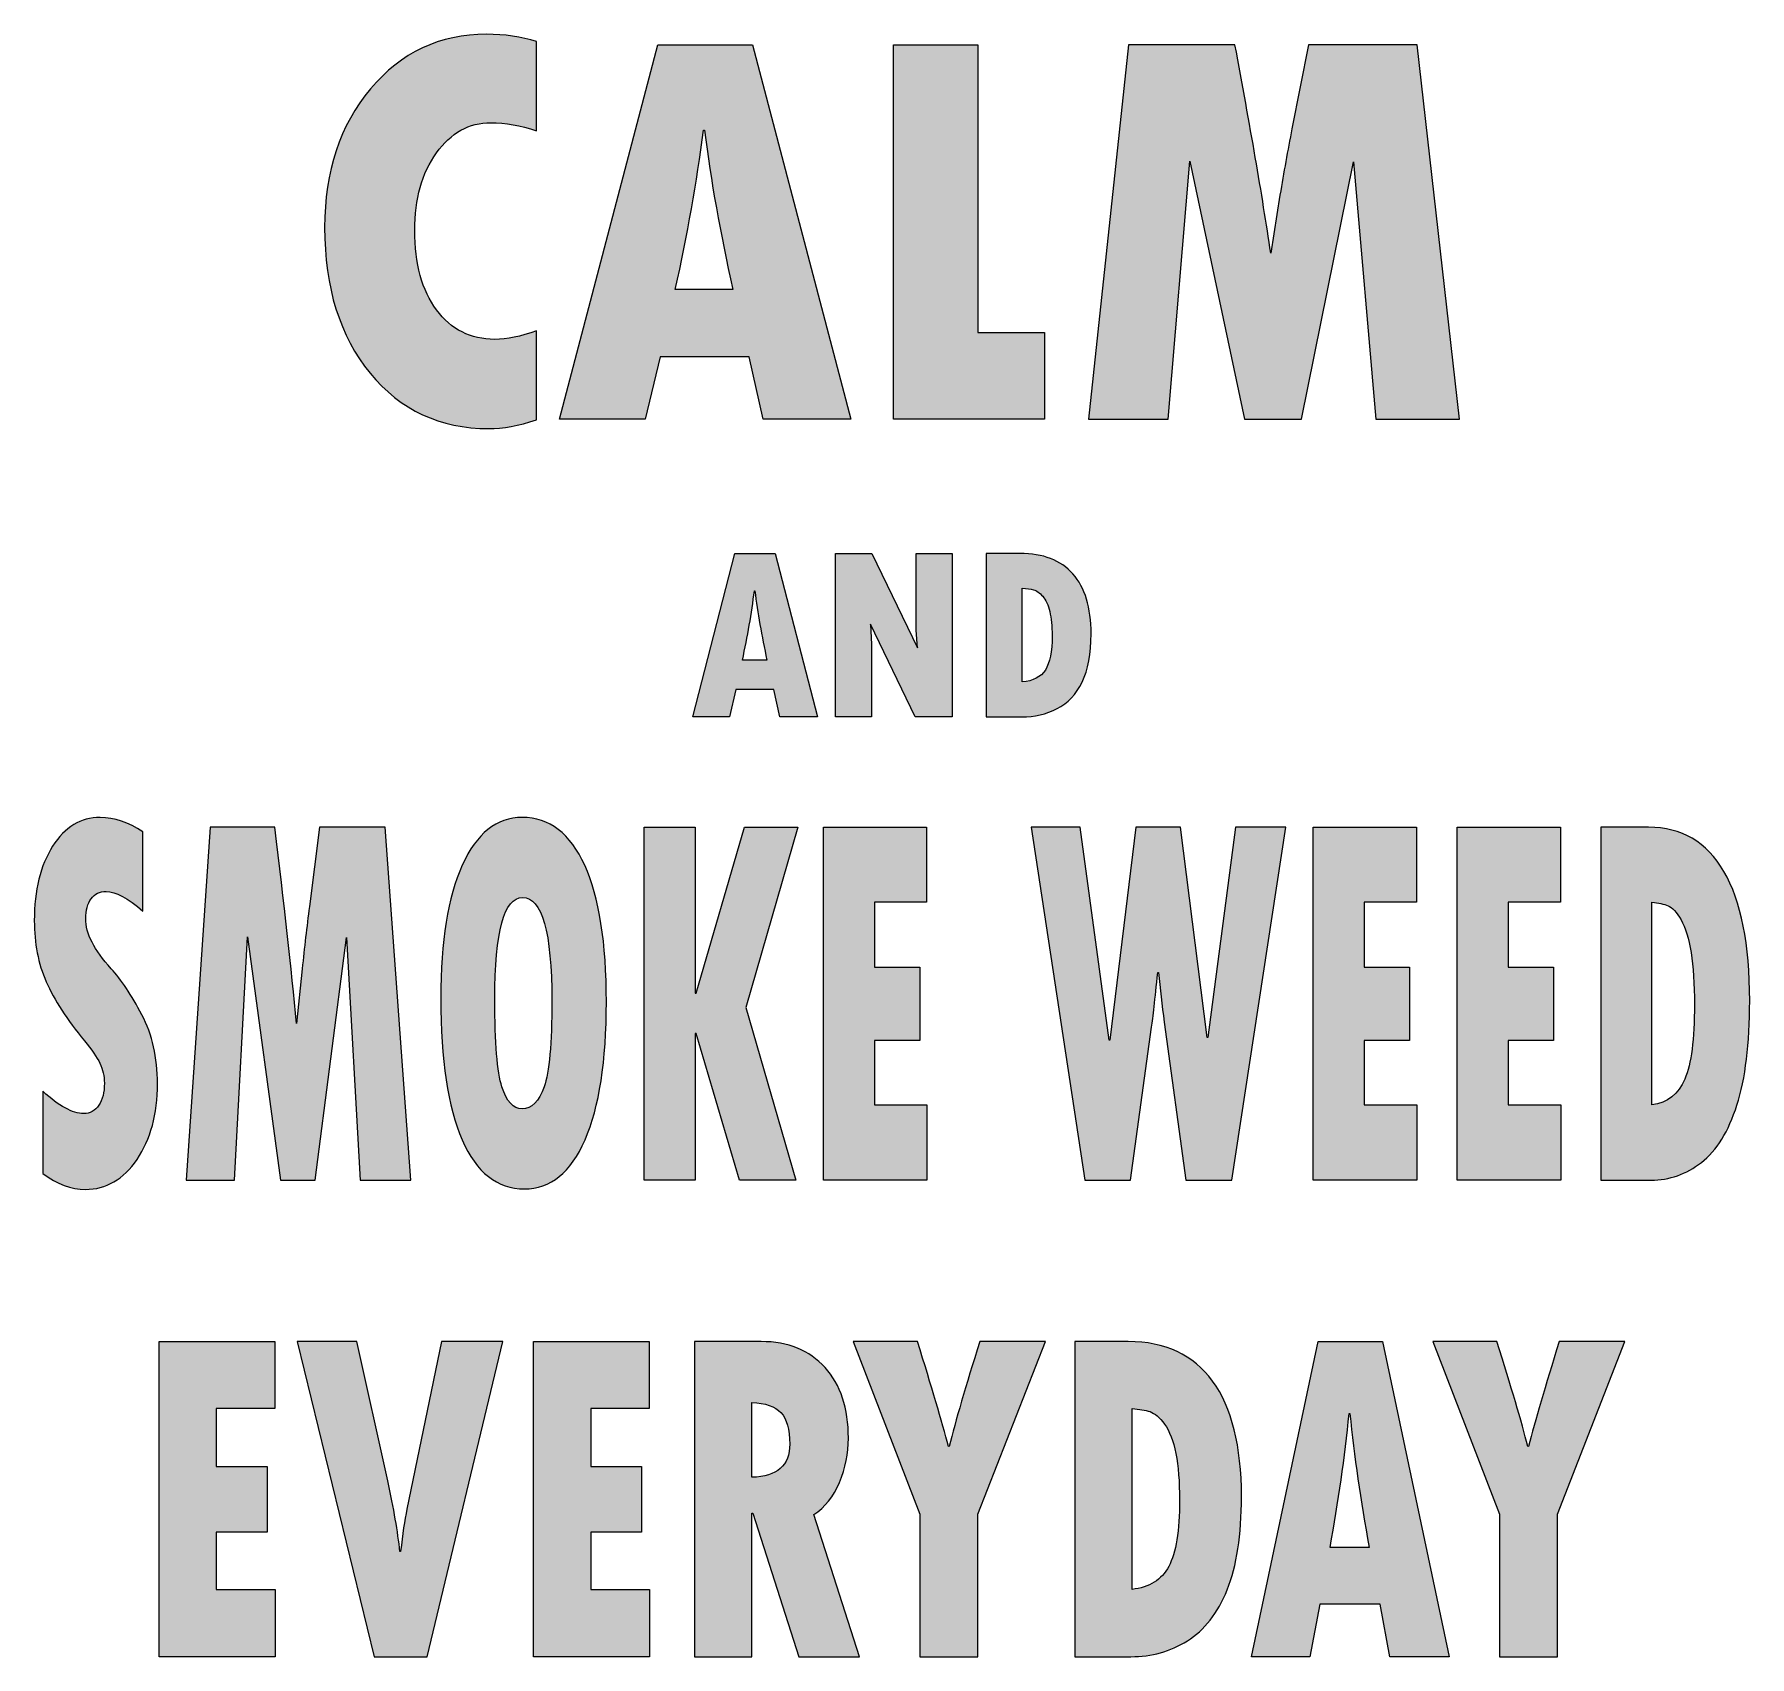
# Model space of a CAD drawing. Extents: x 764 to 1235, y -1468 to -532.
# Drawn here: x 764.4 to 1235.4, y -1467.9 to -1022.2 of the extents above; entities that cross this region are included whole.
import ezdxf

# ---------------------------------------------------------------- set-up
doc = ezdxf.new("R2010")
doc.units = 0
doc.header["$MEASUREMENT"] = 0
doc.layers.add('katman 1', color=7, linetype='Continuous')

# ---------------------------------------------------------------- blocks, each defined once
blk = doc.blocks.new('block 5')
at = {"layer": 'katman 1', "true_color": 0x2cb842}
h = blk.add_hatch(color=95, dxfattribs=at)
h.dxf.hatch_style = 2
edge = h.paths.add_edge_path()
edge.add_spline(control_points=[(902.29, -1103.7), (902.29, -1103.7), (902.29, -1128.14), (902.29, -1128.14), (897.4, -1129.73), (893.02, -1130.53), (889.15, -1130.53), (875.76, -1130.53), (864.9, -1125.45), (856.58, -1115.3), (848.25, -1105.16), (844.09, -1091.81), (844.09, -1075.26), (844.09, -1059.9), (848.29, -1047.22), (856.69, -1037.22), (865.09, -1027.23), (875.71, -1022.23), (888.54, -1022.23), (893.53, -1022.23), (898.11, -1022.9), (902.29, -1024.23), (902.29, -1024.23), (902.29, -1048.75), (902.29, -1048.75), (897.86, -1047.26), (893.68, -1046.51), (889.76, -1046.51), (883.76, -1046.51), (878.77, -1049.28), (874.79, -1054.83), (870.82, -1060.38), (868.84, -1067.45), (868.84, -1076.03), (868.84, -1085.28), (870.83, -1092.59), (874.83, -1097.96), (878.83, -1103.33), (884.16, -1106.02), (890.83, -1106.02), (894.09, -1106.02), (897.91, -1105.24), (902.29, -1103.7)], knot_values=[0, 0, 0, 0, 1, 1, 1, 2, 2, 2, 3, 3, 3, 4, 4, 4, 5, 5, 5, 6, 6, 6, 7, 7, 7, 8, 8, 8, 9, 9, 9, 10, 10, 10, 11, 11, 11, 12, 12, 12, 13, 13, 13, 14, 14, 14, 14], degree=3, periodic=1)
h = blk.add_hatch(color=95, dxfattribs=at)
h.dxf.hatch_style = 2
h.paths.add_polyline_path([(988.6, -1127.98), (964.54, -1127.98), (960.64, -1110.79), (936.2, -1110.79), (932.15, -1127.98), (908.55, -1127.98), (935.59, -1025.08), (961.56, -1025.08)])
edge = h.paths.add_edge_path()
edge.add_spline(control_points=[(956.21, -1092.29), (952.75, -1076.98), (950.15, -1062.41), (948.42, -1048.59), (948.42, -1048.59), (948.12, -1048.59), (948.12, -1048.59), (946.28, -1062.83), (943.71, -1077.39), (940.4, -1092.29), (940.4, -1092.29), (956.21, -1092.29), (956.21, -1092.29)], knot_values=[0, 0, 0, 0, 1, 1, 1, 2, 2, 2, 3, 3, 3, 4, 4, 4, 4], degree=3, periodic=1)
h = blk.add_hatch(color=95, dxfattribs=at)
h.dxf.hatch_style = 2
h.paths.add_polyline_path([(1000.28, -1025.08), (1023.43, -1025.08), (1023.43, -1104.17), (1041.76, -1104.17), (1041.76, -1127.98), (1000.28, -1127.98)])
h = blk.add_hatch(color=95, dxfattribs=at)
h.dxf.hatch_style = 2
edge = h.paths.add_edge_path()
edge.add_spline(control_points=[(1064.82, -1025.08), (1064.82, -1025.08), (1094.08, -1025.08), (1094.08, -1025.08), (1098.25, -1047.28), (1101.54, -1066.37), (1103.93, -1082.35), (1103.93, -1082.35), (1106.45, -1066.4), (1106.45, -1066.4), (1107.47, -1060.18), (1108.56, -1054.12), (1109.74, -1048.21), (1109.74, -1048.21), (1114.24, -1025.08), (1114.24, -1025.08), (1114.24, -1025.08), (1144.11, -1025.08), (1144.11, -1025.08), (1144.11, -1025.08), (1155.72, -1127.98), (1155.72, -1127.98), (1155.72, -1127.98), (1132.8, -1127.98), (1132.8, -1127.98), (1132.8, -1127.98), (1126.62, -1057.22), (1126.62, -1057.22), (1126.62, -1057.22), (1112.33, -1127.98), (1112.33, -1127.98), (1112.33, -1127.98), (1096.67, -1127.98), (1096.67, -1127.98), (1096.67, -1127.98), (1081.7, -1057.07), (1081.7, -1057.07), (1081.7, -1057.07), (1075.75, -1127.98), (1075.75, -1127.98), (1075.75, -1127.98), (1053.83, -1127.98), (1053.83, -1127.98), (1053.83, -1127.98), (1064.82, -1025.08), (1064.82, -1025.08)], knot_values=[0, 0, 0, 0, 1, 1, 1, 2, 2, 2, 3, 3, 3, 4, 4, 4, 5, 5, 5, 6, 6, 6, 7, 7, 7, 8, 8, 8, 9, 9, 9, 10, 10, 10, 11, 11, 11, 12, 12, 12, 13, 13, 13, 14, 14, 14, 15, 15, 15, 15], degree=3, periodic=1)
at = {"layer": 'katman 1', "lineweight": 0}
for points in [[(988.6, -1127.98), (964.54, -1127.98), (960.64, -1110.79), (936.2, -1110.79), (932.15, -1127.98), (908.55, -1127.98), (935.59, -1025.08), (961.56, -1025.08), (988.6, -1127.98)], [(1000.28, -1025.08), (1023.43, -1025.08), (1023.43, -1104.17), (1041.76, -1104.17), (1041.76, -1127.98), (1000.28, -1127.98), (1000.28, -1025.08)]]:
    blk.add_lwpolyline(points, dxfattribs=at)
for points, knots in [([(902.29, -1103.7), (902.29, -1103.7), (902.29, -1128.14), (902.29, -1128.14), (897.4, -1129.73), (893.02, -1130.53), (889.15, -1130.53), (875.76, -1130.53), (864.9, -1125.45), (856.58, -1115.3), (848.25, -1105.16), (844.09, -1091.81), (844.09, -1075.26), (844.09, -1059.9), (848.29, -1047.22), (856.69, -1037.22), (865.09, -1027.23), (875.71, -1022.23), (888.54, -1022.23), (893.53, -1022.23), (898.11, -1022.9), (902.29, -1024.23), (902.29, -1024.23), (902.29, -1048.75), (902.29, -1048.75), (897.86, -1047.26), (893.68, -1046.51), (889.76, -1046.51), (883.76, -1046.51), (878.77, -1049.28), (874.79, -1054.83), (870.82, -1060.38), (868.84, -1067.45), (868.84, -1076.03), (868.84, -1085.28), (870.83, -1092.59), (874.83, -1097.96), (878.83, -1103.33), (884.16, -1106.02), (890.83, -1106.02), (894.09, -1106.02), (897.91, -1105.24), (902.29, -1103.7)], [0, 0, 0, 0, 1, 1, 1, 2, 2, 2, 3, 3, 3, 4, 4, 4, 5, 5, 5, 6, 6, 6, 7, 7, 7, 8, 8, 8, 9, 9, 9, 10, 10, 10, 11, 11, 11, 12, 12, 12, 13, 13, 13, 14, 14, 14, 14]), ([(1064.82, -1025.08), (1064.82, -1025.08), (1094.08, -1025.08), (1094.08, -1025.08), (1098.25, -1047.28), (1101.54, -1066.37), (1103.93, -1082.35), (1103.93, -1082.35), (1106.45, -1066.4), (1106.45, -1066.4), (1107.47, -1060.18), (1108.56, -1054.12), (1109.74, -1048.21), (1109.74, -1048.21), (1114.24, -1025.08), (1114.24, -1025.08), (1114.24, -1025.08), (1144.11, -1025.08), (1144.11, -1025.08), (1144.11, -1025.08), (1155.72, -1127.98), (1155.72, -1127.98), (1155.72, -1127.98), (1132.8, -1127.98), (1132.8, -1127.98), (1132.8, -1127.98), (1126.62, -1057.22), (1126.62, -1057.22), (1126.62, -1057.22), (1112.33, -1127.98), (1112.33, -1127.98), (1112.33, -1127.98), (1096.67, -1127.98), (1096.67, -1127.98), (1096.67, -1127.98), (1081.7, -1057.07), (1081.7, -1057.07), (1081.7, -1057.07), (1075.75, -1127.98), (1075.75, -1127.98), (1075.75, -1127.98), (1053.83, -1127.98), (1053.83, -1127.98), (1053.83, -1127.98), (1064.82, -1025.08), (1064.82, -1025.08)], [0, 0, 0, 0, 1, 1, 1, 2, 2, 2, 3, 3, 3, 4, 4, 4, 5, 5, 5, 6, 6, 6, 7, 7, 7, 8, 8, 8, 9, 9, 9, 10, 10, 10, 11, 11, 11, 12, 12, 12, 13, 13, 13, 14, 14, 14, 15, 15, 15, 15]), ([(956.21, -1092.29), (952.75, -1076.98), (950.15, -1062.41), (948.42, -1048.59), (948.42, -1048.59), (948.12, -1048.59), (948.12, -1048.59), (946.28, -1062.83), (943.71, -1077.39), (940.4, -1092.29), (940.4, -1092.29), (956.21, -1092.29), (956.21, -1092.29)], [0, 0, 0, 0, 1, 1, 1, 2, 2, 2, 3, 3, 3, 4, 4, 4, 4])]:
    blk.add_open_spline(points, degree=3, knots=knots, dxfattribs=at)
blk = doc.blocks.new('block 6')
at = {"layer": 'katman 1', "true_color": 0x2cb842}
h = blk.add_hatch(color=95, dxfattribs=at)
h.dxf.hatch_style = 2
h.paths.add_polyline_path([(979.4, -1209.73), (969.13, -1209.73), (967.46, -1202.23), (957.03, -1202.23), (955.3, -1209.73), (945.23, -1209.73), (956.77, -1164.83), (967.85, -1164.83)])
edge = h.paths.add_edge_path()
edge.add_spline(control_points=[(965.57, -1194.15), (964.09, -1187.47), (962.99, -1181.12), (962.25, -1175.08), (962.25, -1175.08), (962.12, -1175.08), (962.12, -1175.08), (961.33, -1181.29), (960.24, -1187.65), (958.82, -1194.15), (958.82, -1194.15), (965.57, -1194.15), (965.57, -1194.15)], knot_values=[0, 0, 0, 0, 1, 1, 1, 2, 2, 2, 3, 3, 3, 4, 4, 4, 4], degree=3, periodic=1)
h = blk.add_hatch(color=95, dxfattribs=at)
h.dxf.hatch_style = 2
h.paths.add_polyline_path([(984.38, -1164.83), (994.36, -1164.83), (1006.91, -1190.72), (1006.55, -1185.88), (1006.55, -1164.83), (1016.43, -1164.83), (1016.43, -1209.73), (1006.29, -1209.73), (994, -1184.23), (994.26, -1189.82), (994.26, -1209.73), (984.38, -1209.73)])
h = blk.add_hatch(color=95, dxfattribs=at)
h.dxf.hatch_style = 2
edge = h.paths.add_edge_path()
edge.add_spline(control_points=[(1025.79, -1164.83), (1025.79, -1164.83), (1035.02, -1164.83), (1035.02, -1164.83), (1041.41, -1164.83), (1046.26, -1166.7), (1049.59, -1170.46), (1052.91, -1174.21), (1054.58, -1179.7), (1054.58, -1186.92), (1054.58, -1192.39), (1053.76, -1196.81), (1052.12, -1200.17), (1050.47, -1203.54), (1048.18, -1205.97), (1045.24, -1207.47), (1042.29, -1208.97), (1039.04, -1209.73), (1035.47, -1209.73), (1035.47, -1209.73), (1025.79, -1209.73), (1025.79, -1209.73), (1025.79, -1209.73), (1025.79, -1164.83), (1025.79, -1164.83)], knot_values=[0, 0, 0, 0, 1, 1, 1, 2, 2, 2, 3, 3, 3, 4, 4, 4, 5, 5, 5, 6, 6, 6, 7, 7, 7, 8, 8, 8, 8], degree=3, periodic=1)
edge = h.paths.add_edge_path()
edge.add_spline(control_points=[(1035.67, -1174.38), (1035.67, -1174.38), (1035.67, -1200.14), (1035.67, -1200.14), (1038.67, -1199.87), (1040.79, -1198.78), (1042.02, -1196.86), (1043.26, -1194.94), (1043.88, -1191.79), (1043.88, -1187.39), (1043.88, -1184.79), (1043.67, -1182.59), (1043.23, -1180.78), (1042.8, -1178.98), (1042.15, -1177.59), (1041.29, -1176.61), (1040.43, -1175.64), (1039.6, -1175.04), (1038.78, -1174.81), (1037.97, -1174.59), (1036.93, -1174.44), (1035.67, -1174.38)], knot_values=[0, 0, 0, 0, 1, 1, 1, 2, 2, 2, 3, 3, 3, 4, 4, 4, 5, 5, 5, 6, 6, 6, 7, 7, 7, 7], degree=3, periodic=1)
at = {"layer": 'katman 1', "lineweight": 0}
for points in [[(979.4, -1209.73), (969.13, -1209.73), (967.46, -1202.23), (957.03, -1202.23), (955.3, -1209.73), (945.23, -1209.73), (956.77, -1164.83), (967.85, -1164.83), (979.4, -1209.73)], [(984.38, -1164.83), (994.36, -1164.83), (1006.91, -1190.72), (1006.55, -1185.88), (1006.55, -1164.83), (1016.43, -1164.83), (1016.43, -1209.73), (1006.29, -1209.73), (994, -1184.23), (994.26, -1189.82), (994.26, -1209.73), (984.38, -1209.73), (984.38, -1164.83)]]:
    blk.add_lwpolyline(points, dxfattribs=at)
for points, knots in [([(1025.79, -1164.83), (1025.79, -1164.83), (1035.02, -1164.83), (1035.02, -1164.83), (1041.41, -1164.83), (1046.26, -1166.7), (1049.59, -1170.46), (1052.91, -1174.21), (1054.58, -1179.7), (1054.58, -1186.92), (1054.58, -1192.39), (1053.76, -1196.81), (1052.12, -1200.17), (1050.47, -1203.54), (1048.18, -1205.97), (1045.24, -1207.47), (1042.29, -1208.97), (1039.04, -1209.73), (1035.47, -1209.73), (1035.47, -1209.73), (1025.79, -1209.73), (1025.79, -1209.73), (1025.79, -1209.73), (1025.79, -1164.83), (1025.79, -1164.83)], [0, 0, 0, 0, 1, 1, 1, 2, 2, 2, 3, 3, 3, 4, 4, 4, 5, 5, 5, 6, 6, 6, 7, 7, 7, 8, 8, 8, 8]), ([(965.57, -1194.15), (964.09, -1187.47), (962.99, -1181.12), (962.25, -1175.08), (962.25, -1175.08), (962.12, -1175.08), (962.12, -1175.08), (961.33, -1181.29), (960.24, -1187.65), (958.82, -1194.15), (958.82, -1194.15), (965.57, -1194.15), (965.57, -1194.15)], [0, 0, 0, 0, 1, 1, 1, 2, 2, 2, 3, 3, 3, 4, 4, 4, 4]), ([(1035.67, -1174.38), (1035.67, -1174.38), (1035.67, -1200.14), (1035.67, -1200.14), (1038.67, -1199.87), (1040.79, -1198.78), (1042.02, -1196.86), (1043.26, -1194.94), (1043.88, -1191.79), (1043.88, -1187.39), (1043.88, -1184.79), (1043.67, -1182.59), (1043.23, -1180.78), (1042.8, -1178.98), (1042.15, -1177.59), (1041.29, -1176.61), (1040.43, -1175.64), (1039.6, -1175.04), (1038.78, -1174.81), (1037.97, -1174.59), (1036.93, -1174.44), (1035.67, -1174.38)], [0, 0, 0, 0, 1, 1, 1, 2, 2, 2, 3, 3, 3, 4, 4, 4, 5, 5, 5, 6, 6, 6, 7, 7, 7, 7])]:
    blk.add_open_spline(points, degree=3, knots=knots, dxfattribs=at)
blk = doc.blocks.new('block 7')
at = {"layer": 'katman 1', "true_color": 0x2cb842}
h = blk.add_hatch(color=95, dxfattribs=at)
h.dxf.hatch_style = 2
edge = h.paths.add_edge_path()
edge.add_spline(control_points=[(766.72, -1335.17), (766.72, -1335.17), (766.72, -1312.58), (766.72, -1312.58), (771.16, -1316.65), (774.89, -1318.68), (777.92, -1318.68), (779.67, -1318.68), (781.06, -1317.92), (782.08, -1316.39), (783.1, -1314.87), (783.61, -1312.85), (783.61, -1310.33), (783.61, -1308.4), (783.2, -1306.58), (782.38, -1304.89), (781.56, -1303.19), (780.15, -1301.13), (778.15, -1298.71), (773.3, -1292.9), (769.8, -1287.49), (767.62, -1282.48), (765.45, -1277.47), (764.36, -1271.89), (764.36, -1265.74), (764.36, -1257.37), (766.04, -1250.54), (769.4, -1245.27), (772.76, -1239.99), (777.11, -1237.35), (782.45, -1237.35), (786.4, -1237.35), (790.31, -1238.68), (794.2, -1241.34), (794.2, -1241.34), (794.2, -1263.06), (794.2, -1263.06), (790.04, -1259.48), (786.66, -1257.68), (784.07, -1257.68), (782.34, -1257.68), (780.98, -1258.35), (779.97, -1259.68), (778.97, -1261.01), (778.47, -1262.84), (778.47, -1265.16), (778.47, -1269.23), (780.8, -1273.8), (785.46, -1278.89), (788.23, -1281.89), (791.05, -1286.11), (793.9, -1291.56), (796.75, -1297.01), (798.18, -1303.31), (798.18, -1310.48), (798.18, -1318.85), (796.31, -1325.79), (792.58, -1331.28), (788.85, -1336.78), (784.11, -1339.52), (778.38, -1339.52), (774.46, -1339.52), (770.58, -1338.07), (766.72, -1335.17)], knot_values=[0, 0, 0, 0, 1, 1, 1, 2, 2, 2, 3, 3, 3, 4, 4, 4, 5, 5, 5, 6, 6, 6, 7, 7, 7, 8, 8, 8, 9, 9, 9, 10, 10, 10, 11, 11, 11, 12, 12, 12, 13, 13, 13, 14, 14, 14, 15, 15, 15, 16, 16, 16, 17, 17, 17, 18, 18, 18, 19, 19, 19, 20, 20, 20, 21, 21, 21, 21], degree=3, periodic=1)
h = blk.add_hatch(color=95, dxfattribs=at)
h.dxf.hatch_style = 2
edge = h.paths.add_edge_path()
edge.add_spline(control_points=[(898.94, -1339.38), (891.47, -1339.38), (885.78, -1334.89), (881.87, -1325.91), (877.95, -1316.93), (875.99, -1303.97), (875.99, -1287.02), (875.99, -1271.38), (877.96, -1259.2), (881.89, -1250.46), (885.82, -1241.72), (891.3, -1237.35), (898.33, -1237.35), (905.83, -1237.35), (911.56, -1241.73), (915.52, -1250.49), (919.48, -1259.26), (921.47, -1271.77), (921.47, -1288.04), (921.47, -1304.3), (919.51, -1316.93), (915.61, -1325.91), (911.71, -1334.89), (906.15, -1339.38), (898.94, -1339.38)], knot_values=[0, 0, 0, 0, 1, 1, 1, 2, 2, 2, 3, 3, 3, 4, 4, 4, 5, 5, 5, 6, 6, 6, 7, 7, 7, 8, 8, 8, 8], degree=3, periodic=1)
edge = h.paths.add_edge_path()
edge.add_spline(control_points=[(898.43, -1259.35), (893.37, -1259.35), (890.84, -1268.67), (890.84, -1287.31), (890.84, -1299.32), (891.48, -1307.33), (892.76, -1311.35), (894.04, -1315.37), (895.9, -1317.38), (898.33, -1317.38), (900.96, -1317.38), (902.97, -1315.37), (904.37, -1311.35), (905.78, -1307.33), (906.48, -1299.46), (906.48, -1287.75), (906.48, -1268.82), (903.79, -1259.35), (898.43, -1259.35)], knot_values=[0, 0, 0, 0, 1, 1, 1, 2, 2, 2, 3, 3, 3, 4, 4, 4, 5, 5, 5, 6, 6, 6, 6], degree=3, periodic=1)
h = blk.add_hatch(color=95, dxfattribs=at)
h.dxf.hatch_style = 2
edge = h.paths.add_edge_path()
edge.add_spline(control_points=[(812.7, -1240.04), (812.7, -1240.04), (830.42, -1240.04), (830.42, -1240.04), (832.95, -1260.95), (834.94, -1278.94), (836.39, -1293.99), (836.39, -1293.99), (837.92, -1278.96), (837.92, -1278.96), (838.53, -1273.1), (839.2, -1267.39), (839.91, -1261.82), (839.91, -1261.82), (842.64, -1240.04), (842.64, -1240.04), (842.64, -1240.04), (860.72, -1240.04), (860.72, -1240.04), (860.72, -1240.04), (867.76, -1336.98), (867.76, -1336.98), (867.76, -1336.98), (853.88, -1336.98), (853.88, -1336.98), (853.88, -1336.98), (850.13, -1270.32), (850.13, -1270.32), (850.13, -1270.32), (841.48, -1336.98), (841.48, -1336.98), (841.48, -1336.98), (832, -1336.98), (832, -1336.98), (832, -1336.98), (822.93, -1270.17), (822.93, -1270.17), (822.93, -1270.17), (819.32, -1336.98), (819.32, -1336.98), (819.32, -1336.98), (806.04, -1336.98), (806.04, -1336.98), (806.04, -1336.98), (812.7, -1240.04), (812.7, -1240.04)], knot_values=[0, 0, 0, 0, 1, 1, 1, 2, 2, 2, 3, 3, 3, 4, 4, 4, 5, 5, 5, 6, 6, 6, 7, 7, 7, 8, 8, 8, 9, 9, 9, 10, 10, 10, 11, 11, 11, 12, 12, 12, 13, 13, 13, 14, 14, 14, 15, 15, 15, 15], degree=3, periodic=1)
h = blk.add_hatch(color=95, dxfattribs=at)
h.dxf.hatch_style = 2
h.paths.add_polyline_path([(931.87, -1240.04), (945.89, -1240.04), (945.89, -1285.64), (946.12, -1285.64), (959.35, -1240.04), (974.07, -1240.04), (959.72, -1289.56), (973.46, -1336.98), (958.06, -1336.98), (946.12, -1296.68), (945.89, -1296.68), (945.89, -1336.98), (931.87, -1336.98)])
h = blk.add_hatch(color=95, dxfattribs=at)
h.dxf.hatch_style = 2
h.paths.add_polyline_path([(981.05, -1240.04), (1009.41, -1240.04), (1009.41, -1260.66), (995.07, -1260.66), (995.07, -1278.52), (1007.51, -1278.52), (1007.51, -1298.64), (995.07, -1298.64), (995.07, -1316.29), (1009.5, -1316.29), (1009.5, -1336.98), (981.05, -1336.98)])
h = blk.add_hatch(color=95, dxfattribs=at)
h.dxf.hatch_style = 2
edge = h.paths.add_edge_path()
edge.add_spline(control_points=[(1038.09, -1240.04), (1038.09, -1240.04), (1051.55, -1240.04), (1051.55, -1240.04), (1051.55, -1240.04), (1059.51, -1298.5), (1059.51, -1298.5), (1059.51, -1298.5), (1059.7, -1298.5), (1059.7, -1298.5), (1059.7, -1298.5), (1066.91, -1240.04), (1066.91, -1240.04), (1066.91, -1240.04), (1079.13, -1240.04), (1079.13, -1240.04), (1079.13, -1240.04), (1086.43, -1297.84), (1086.43, -1297.84), (1086.43, -1297.84), (1086.62, -1297.84), (1086.62, -1297.84), (1086.62, -1297.84), (1094.21, -1240.04), (1094.21, -1240.04), (1094.21, -1240.04), (1108.04, -1240.04), (1108.04, -1240.04), (1108.04, -1240.04), (1093.24, -1336.98), (1093.24, -1336.98), (1093.24, -1336.98), (1080.56, -1336.98), (1080.56, -1336.98), (1080.56, -1336.98), (1074.68, -1293.63), (1074.68, -1293.63), (1074.04, -1288.89), (1073.5, -1284.31), (1073.07, -1279.9), (1073.07, -1279.9), (1072.88, -1279.9), (1072.88, -1279.9), (1072.11, -1287.41), (1071.55, -1292.42), (1071.21, -1294.94), (1071.21, -1294.94), (1065.39, -1336.98), (1065.39, -1336.98), (1065.39, -1336.98), (1052.9, -1336.98), (1052.9, -1336.98), (1052.9, -1336.98), (1038.09, -1240.04), (1038.09, -1240.04)], knot_values=[0, 0, 0, 0, 1, 1, 1, 2, 2, 2, 3, 3, 3, 4, 4, 4, 5, 5, 5, 6, 6, 6, 7, 7, 7, 8, 8, 8, 9, 9, 9, 10, 10, 10, 11, 11, 11, 12, 12, 12, 13, 13, 13, 14, 14, 14, 15, 15, 15, 16, 16, 16, 17, 17, 17, 18, 18, 18, 18], degree=3, periodic=1)
h = blk.add_hatch(color=95, dxfattribs=at)
h.dxf.hatch_style = 2
h.paths.add_polyline_path([(1115.58, -1240.04), (1143.94, -1240.04), (1143.94, -1260.66), (1129.6, -1260.66), (1129.6, -1278.52), (1142.04, -1278.52), (1142.04, -1298.64), (1129.6, -1298.64), (1129.6, -1316.29), (1144.03, -1316.29), (1144.03, -1336.98), (1115.58, -1336.98)])
h = blk.add_hatch(color=95, dxfattribs=at)
h.dxf.hatch_style = 2
h.paths.add_polyline_path([(1155.09, -1240.04), (1183.45, -1240.04), (1183.45, -1260.66), (1169.1, -1260.66), (1169.1, -1278.52), (1181.55, -1278.52), (1181.55, -1298.64), (1169.1, -1298.64), (1169.1, -1316.29), (1183.54, -1316.29), (1183.54, -1336.98), (1155.09, -1336.98)])
h = blk.add_hatch(color=95, dxfattribs=at)
h.dxf.hatch_style = 2
edge = h.paths.add_edge_path()
edge.add_spline(control_points=[(1194.59, -1240.04), (1194.59, -1240.04), (1207.69, -1240.04), (1207.69, -1240.04), (1216.75, -1240.04), (1223.65, -1244.09), (1228.37, -1252.2), (1233.08, -1260.31), (1235.44, -1272.16), (1235.44, -1287.75), (1235.44, -1299.56), (1234.28, -1309.1), (1231.95, -1316.36), (1229.62, -1323.62), (1226.37, -1328.87), (1222.19, -1332.12), (1218.01, -1335.36), (1213.39, -1336.98), (1208.33, -1336.98), (1208.33, -1336.98), (1194.59, -1336.98), (1194.59, -1336.98), (1194.59, -1336.98), (1194.59, -1240.04), (1194.59, -1240.04)], knot_values=[0, 0, 0, 0, 1, 1, 1, 2, 2, 2, 3, 3, 3, 4, 4, 4, 5, 5, 5, 6, 6, 6, 7, 7, 7, 8, 8, 8, 8], degree=3, periodic=1)
edge = h.paths.add_edge_path()
edge.add_spline(control_points=[(1208.61, -1260.66), (1208.61, -1260.66), (1208.61, -1316.29), (1208.61, -1316.29), (1212.87, -1315.71), (1215.88, -1313.35), (1217.63, -1309.21), (1219.39, -1305.07), (1220.27, -1298.25), (1220.27, -1288.76), (1220.27, -1283.15), (1219.96, -1278.39), (1219.34, -1274.49), (1218.73, -1270.6), (1217.81, -1267.6), (1216.59, -1265.49), (1215.37, -1263.38), (1214.19, -1262.09), (1213.03, -1261.61), (1211.87, -1261.12), (1210.4, -1260.81), (1208.61, -1260.66)], knot_values=[0, 0, 0, 0, 1, 1, 1, 2, 2, 2, 3, 3, 3, 4, 4, 4, 5, 5, 5, 6, 6, 6, 7, 7, 7, 7], degree=3, periodic=1)
at = {"layer": 'katman 1', "lineweight": 0}
for points in [[(931.87, -1240.04), (945.89, -1240.04), (945.89, -1285.64), (946.12, -1285.64), (959.35, -1240.04), (974.07, -1240.04), (959.72, -1289.56), (973.46, -1336.98), (958.06, -1336.98), (946.12, -1296.68), (945.89, -1296.68), (945.89, -1336.98), (931.87, -1336.98), (931.87, -1240.04)], [(981.05, -1240.04), (1009.41, -1240.04), (1009.41, -1260.66), (995.07, -1260.66), (995.07, -1278.52), (1007.51, -1278.52), (1007.51, -1298.64), (995.07, -1298.64), (995.07, -1316.29), (1009.5, -1316.29), (1009.5, -1336.98), (981.05, -1336.98), (981.05, -1240.04)], [(1115.58, -1240.04), (1143.94, -1240.04), (1143.94, -1260.66), (1129.6, -1260.66), (1129.6, -1278.52), (1142.04, -1278.52), (1142.04, -1298.64), (1129.6, -1298.64), (1129.6, -1316.29), (1144.03, -1316.29), (1144.03, -1336.98), (1115.58, -1336.98), (1115.58, -1240.04)], [(1155.09, -1240.04), (1183.45, -1240.04), (1183.45, -1260.66), (1169.1, -1260.66), (1169.1, -1278.52), (1181.55, -1278.52), (1181.55, -1298.64), (1169.1, -1298.64), (1169.1, -1316.29), (1183.54, -1316.29), (1183.54, -1336.98), (1155.09, -1336.98), (1155.09, -1240.04)]]:
    blk.add_lwpolyline(points, dxfattribs=at)
for points, knots in [([(766.72, -1335.17), (766.72, -1335.17), (766.72, -1312.58), (766.72, -1312.58), (771.16, -1316.65), (774.89, -1318.68), (777.92, -1318.68), (779.67, -1318.68), (781.06, -1317.92), (782.08, -1316.39), (783.1, -1314.87), (783.61, -1312.85), (783.61, -1310.33), (783.61, -1308.4), (783.2, -1306.58), (782.38, -1304.89), (781.56, -1303.19), (780.15, -1301.13), (778.15, -1298.71), (773.3, -1292.9), (769.8, -1287.49), (767.62, -1282.48), (765.45, -1277.47), (764.36, -1271.89), (764.36, -1265.74), (764.36, -1257.37), (766.04, -1250.54), (769.4, -1245.27), (772.76, -1239.99), (777.11, -1237.35), (782.45, -1237.35), (786.4, -1237.35), (790.31, -1238.68), (794.2, -1241.34), (794.2, -1241.34), (794.2, -1263.06), (794.2, -1263.06), (790.04, -1259.48), (786.66, -1257.68), (784.07, -1257.68), (782.34, -1257.68), (780.98, -1258.35), (779.97, -1259.68), (778.97, -1261.01), (778.47, -1262.84), (778.47, -1265.16), (778.47, -1269.23), (780.8, -1273.8), (785.46, -1278.89), (788.23, -1281.89), (791.05, -1286.11), (793.9, -1291.56), (796.75, -1297.01), (798.18, -1303.31), (798.18, -1310.48), (798.18, -1318.85), (796.31, -1325.79), (792.58, -1331.28), (788.85, -1336.78), (784.11, -1339.52), (778.38, -1339.52), (774.46, -1339.52), (770.58, -1338.07), (766.72, -1335.17)], [0, 0, 0, 0, 1, 1, 1, 2, 2, 2, 3, 3, 3, 4, 4, 4, 5, 5, 5, 6, 6, 6, 7, 7, 7, 8, 8, 8, 9, 9, 9, 10, 10, 10, 11, 11, 11, 12, 12, 12, 13, 13, 13, 14, 14, 14, 15, 15, 15, 16, 16, 16, 17, 17, 17, 18, 18, 18, 19, 19, 19, 20, 20, 20, 21, 21, 21, 21]), ([(898.94, -1339.38), (891.47, -1339.38), (885.78, -1334.89), (881.87, -1325.91), (877.95, -1316.93), (875.99, -1303.97), (875.99, -1287.02), (875.99, -1271.38), (877.96, -1259.2), (881.89, -1250.46), (885.82, -1241.72), (891.3, -1237.35), (898.33, -1237.35), (905.83, -1237.35), (911.56, -1241.73), (915.52, -1250.49), (919.48, -1259.26), (921.47, -1271.77), (921.47, -1288.04), (921.47, -1304.3), (919.51, -1316.93), (915.61, -1325.91), (911.71, -1334.89), (906.15, -1339.38), (898.94, -1339.38)], [0, 0, 0, 0, 1, 1, 1, 2, 2, 2, 3, 3, 3, 4, 4, 4, 5, 5, 5, 6, 6, 6, 7, 7, 7, 8, 8, 8, 8]), ([(812.7, -1240.04), (812.7, -1240.04), (830.42, -1240.04), (830.42, -1240.04), (832.95, -1260.95), (834.94, -1278.94), (836.39, -1293.99), (836.39, -1293.99), (837.92, -1278.96), (837.92, -1278.96), (838.53, -1273.1), (839.2, -1267.39), (839.91, -1261.82), (839.91, -1261.82), (842.64, -1240.04), (842.64, -1240.04), (842.64, -1240.04), (860.72, -1240.04), (860.72, -1240.04), (860.72, -1240.04), (867.76, -1336.98), (867.76, -1336.98), (867.76, -1336.98), (853.88, -1336.98), (853.88, -1336.98), (853.88, -1336.98), (850.13, -1270.32), (850.13, -1270.32), (850.13, -1270.32), (841.48, -1336.98), (841.48, -1336.98), (841.48, -1336.98), (832, -1336.98), (832, -1336.98), (832, -1336.98), (822.93, -1270.17), (822.93, -1270.17), (822.93, -1270.17), (819.32, -1336.98), (819.32, -1336.98), (819.32, -1336.98), (806.04, -1336.98), (806.04, -1336.98), (806.04, -1336.98), (812.7, -1240.04), (812.7, -1240.04)], [0, 0, 0, 0, 1, 1, 1, 2, 2, 2, 3, 3, 3, 4, 4, 4, 5, 5, 5, 6, 6, 6, 7, 7, 7, 8, 8, 8, 9, 9, 9, 10, 10, 10, 11, 11, 11, 12, 12, 12, 13, 13, 13, 14, 14, 14, 15, 15, 15, 15]), ([(1038.09, -1240.04), (1038.09, -1240.04), (1051.55, -1240.04), (1051.55, -1240.04), (1051.55, -1240.04), (1059.51, -1298.5), (1059.51, -1298.5), (1059.51, -1298.5), (1059.7, -1298.5), (1059.7, -1298.5), (1059.7, -1298.5), (1066.91, -1240.04), (1066.91, -1240.04), (1066.91, -1240.04), (1079.13, -1240.04), (1079.13, -1240.04), (1079.13, -1240.04), (1086.43, -1297.84), (1086.43, -1297.84), (1086.43, -1297.84), (1086.62, -1297.84), (1086.62, -1297.84), (1086.62, -1297.84), (1094.21, -1240.04), (1094.21, -1240.04), (1094.21, -1240.04), (1108.04, -1240.04), (1108.04, -1240.04), (1108.04, -1240.04), (1093.24, -1336.98), (1093.24, -1336.98), (1093.24, -1336.98), (1080.56, -1336.98), (1080.56, -1336.98), (1080.56, -1336.98), (1074.68, -1293.63), (1074.68, -1293.63), (1074.04, -1288.89), (1073.5, -1284.31), (1073.07, -1279.9), (1073.07, -1279.9), (1072.88, -1279.9), (1072.88, -1279.9), (1072.11, -1287.41), (1071.55, -1292.42), (1071.21, -1294.94), (1071.21, -1294.94), (1065.39, -1336.98), (1065.39, -1336.98), (1065.39, -1336.98), (1052.9, -1336.98), (1052.9, -1336.98), (1052.9, -1336.98), (1038.09, -1240.04), (1038.09, -1240.04)], [0, 0, 0, 0, 1, 1, 1, 2, 2, 2, 3, 3, 3, 4, 4, 4, 5, 5, 5, 6, 6, 6, 7, 7, 7, 8, 8, 8, 9, 9, 9, 10, 10, 10, 11, 11, 11, 12, 12, 12, 13, 13, 13, 14, 14, 14, 15, 15, 15, 16, 16, 16, 17, 17, 17, 18, 18, 18, 18]), ([(1194.59, -1240.04), (1194.59, -1240.04), (1207.69, -1240.04), (1207.69, -1240.04), (1216.75, -1240.04), (1223.65, -1244.09), (1228.37, -1252.2), (1233.08, -1260.31), (1235.44, -1272.16), (1235.44, -1287.75), (1235.44, -1299.56), (1234.28, -1309.1), (1231.95, -1316.36), (1229.62, -1323.62), (1226.37, -1328.87), (1222.19, -1332.12), (1218.01, -1335.36), (1213.39, -1336.98), (1208.33, -1336.98), (1208.33, -1336.98), (1194.59, -1336.98), (1194.59, -1336.98), (1194.59, -1336.98), (1194.59, -1240.04), (1194.59, -1240.04)], [0, 0, 0, 0, 1, 1, 1, 2, 2, 2, 3, 3, 3, 4, 4, 4, 5, 5, 5, 6, 6, 6, 7, 7, 7, 8, 8, 8, 8]), ([(898.43, -1259.35), (893.37, -1259.35), (890.84, -1268.67), (890.84, -1287.31), (890.84, -1299.32), (891.48, -1307.33), (892.76, -1311.35), (894.04, -1315.37), (895.9, -1317.38), (898.33, -1317.38), (900.96, -1317.38), (902.97, -1315.37), (904.37, -1311.35), (905.78, -1307.33), (906.48, -1299.46), (906.48, -1287.75), (906.48, -1268.82), (903.79, -1259.35), (898.43, -1259.35)], [0, 0, 0, 0, 1, 1, 1, 2, 2, 2, 3, 3, 3, 4, 4, 4, 5, 5, 5, 6, 6, 6, 6]), ([(1208.61, -1260.66), (1208.61, -1260.66), (1208.61, -1316.29), (1208.61, -1316.29), (1212.87, -1315.71), (1215.88, -1313.35), (1217.63, -1309.21), (1219.39, -1305.07), (1220.27, -1298.25), (1220.27, -1288.76), (1220.27, -1283.15), (1219.96, -1278.39), (1219.34, -1274.49), (1218.73, -1270.6), (1217.81, -1267.6), (1216.59, -1265.49), (1215.37, -1263.38), (1214.19, -1262.09), (1213.03, -1261.61), (1211.87, -1261.12), (1210.4, -1260.81), (1208.61, -1260.66)], [0, 0, 0, 0, 1, 1, 1, 2, 2, 2, 3, 3, 3, 4, 4, 4, 5, 5, 5, 6, 6, 6, 7, 7, 7, 7])]:
    blk.add_open_spline(points, degree=3, knots=knots, dxfattribs=at)
blk = doc.blocks.new('block 8')
at = {"layer": 'katman 1', "true_color": 0x2cb842}
h = blk.add_hatch(color=95, dxfattribs=at)
h.dxf.hatch_style = 2
h.paths.add_polyline_path([(798.64, -1381.32), (830.4, -1381.32), (830.4, -1399.73), (814.34, -1399.73), (814.34, -1415.68), (828.28, -1415.68), (828.28, -1433.65), (814.34, -1433.65), (814.34, -1449.4), (830.51, -1449.4), (830.51, -1467.88), (798.64, -1467.88)])
h = blk.add_hatch(color=95, dxfattribs=at)
h.dxf.hatch_style = 2
edge = h.paths.add_edge_path()
edge.add_spline(control_points=[(836.52, -1381.32), (836.52, -1381.32), (852.89, -1381.32), (852.89, -1381.32), (852.89, -1381.32), (861.44, -1419.57), (861.44, -1419.57), (863.07, -1427.14), (864.17, -1433.6), (864.76, -1438.96), (864.76, -1438.96), (864.97, -1438.96), (864.97, -1438.96), (865.48, -1434.25), (866.05, -1430.38), (866.68, -1427.36), (866.68, -1427.36), (876.21, -1381.32), (876.21, -1381.32), (876.21, -1381.32), (893, -1381.32), (893, -1381.32), (893, -1381.32), (872.22, -1467.88), (872.22, -1467.88), (872.22, -1467.88), (857.66, -1467.88), (857.66, -1467.88), (857.66, -1467.88), (836.52, -1381.32), (836.52, -1381.32)], knot_values=[0, 0, 0, 0, 1, 1, 1, 2, 2, 2, 3, 3, 3, 4, 4, 4, 5, 5, 5, 6, 6, 6, 7, 7, 7, 8, 8, 8, 9, 9, 9, 10, 10, 10, 10], degree=3, periodic=1)
h = blk.add_hatch(color=95, dxfattribs=at)
h.dxf.hatch_style = 2
h.paths.add_polyline_path([(901.45, -1381.32), (933.21, -1381.32), (933.21, -1399.73), (917.15, -1399.73), (917.15, -1415.68), (931.09, -1415.68), (931.09, -1433.65), (917.15, -1433.65), (917.15, -1449.4), (933.32, -1449.4), (933.32, -1467.88), (901.45, -1467.88)])
h = blk.add_hatch(color=95, dxfattribs=at)
h.dxf.hatch_style = 2
edge = h.paths.add_edge_path()
edge.add_spline(control_points=[(945.7, -1381.32), (945.7, -1381.32), (963.99, -1381.32), (963.99, -1381.32), (971.38, -1381.32), (977.22, -1383.69), (981.51, -1388.45), (985.79, -1393.2), (987.93, -1399.67), (987.93, -1407.84), (987.93, -1412.03), (987.12, -1416.08), (985.5, -1420), (983.87, -1423.91), (981.51, -1426.86), (978.4, -1428.85), (978.4, -1428.85), (990.94, -1467.88), (990.94, -1467.88), (990.94, -1467.88), (974.36, -1467.88), (974.36, -1467.88), (974.36, -1467.88), (961.66, -1428.46), (961.66, -1428.46), (961.66, -1428.46), (961.4, -1428.46), (961.4, -1428.46), (961.4, -1428.46), (961.4, -1467.88), (961.4, -1467.88), (961.4, -1467.88), (945.7, -1467.88), (945.7, -1467.88), (945.7, -1467.88), (945.7, -1381.32), (945.7, -1381.32)], knot_values=[0, 0, 0, 0, 1, 1, 1, 2, 2, 2, 3, 3, 3, 4, 4, 4, 5, 5, 5, 6, 6, 6, 7, 7, 7, 8, 8, 8, 9, 9, 9, 10, 10, 10, 11, 11, 11, 12, 12, 12, 12], degree=3, periodic=1)
edge = h.paths.add_edge_path()
edge.add_spline(control_points=[(961.4, -1398.05), (961.4, -1398.05), (961.4, -1418.6), (961.4, -1418.6), (968.34, -1418.43), (971.82, -1415.38), (971.82, -1409.46), (971.82, -1405.44), (971.01, -1402.56), (969.41, -1400.83), (967.8, -1399.11), (965.13, -1398.18), (961.4, -1398.05)], knot_values=[0, 0, 0, 0, 1, 1, 1, 2, 2, 2, 3, 3, 3, 4, 4, 4, 4], degree=3, periodic=1)
h = blk.add_hatch(color=95, dxfattribs=at)
h.dxf.hatch_style = 2
edge = h.paths.add_edge_path()
edge.add_spline(control_points=[(989.28, -1381.32), (989.28, -1381.32), (1006.9, -1381.32), (1006.9, -1381.32), (1010.8, -1393.77), (1013.63, -1403.36), (1015.4, -1410.11), (1015.4, -1410.11), (1015.6, -1410.11), (1015.6, -1410.11), (1017.37, -1403.19), (1020.16, -1393.59), (1024, -1381.32), (1024, -1381.32), (1042.03, -1381.32), (1042.03, -1381.32), (1042.03, -1381.32), (1023.48, -1428.72), (1023.48, -1428.72), (1023.48, -1428.72), (1023.48, -1467.88), (1023.48, -1467.88), (1023.48, -1467.88), (1007.57, -1467.88), (1007.57, -1467.88), (1007.57, -1467.88), (1007.57, -1428.72), (1007.57, -1428.72), (1007.57, -1428.72), (989.28, -1381.32), (989.28, -1381.32)], knot_values=[0, 0, 0, 0, 1, 1, 1, 2, 2, 2, 3, 3, 3, 4, 4, 4, 5, 5, 5, 6, 6, 6, 7, 7, 7, 8, 8, 8, 9, 9, 9, 10, 10, 10, 10], degree=3, periodic=1)
h = blk.add_hatch(color=95, dxfattribs=at)
h.dxf.hatch_style = 2
edge = h.paths.add_edge_path()
edge.add_spline(control_points=[(1050.11, -1381.32), (1050.11, -1381.32), (1064.78, -1381.32), (1064.78, -1381.32), (1074.94, -1381.32), (1082.66, -1384.94), (1087.94, -1392.18), (1093.23, -1399.42), (1095.87, -1410), (1095.87, -1423.92), (1095.87, -1434.47), (1094.57, -1442.98), (1091.96, -1449.47), (1089.35, -1455.95), (1085.71, -1460.64), (1081.02, -1463.54), (1076.34, -1466.44), (1071.17, -1467.88), (1065.51, -1467.88), (1065.51, -1467.88), (1050.11, -1467.88), (1050.11, -1467.88), (1050.11, -1467.88), (1050.11, -1381.32), (1050.11, -1381.32)], knot_values=[0, 0, 0, 0, 1, 1, 1, 2, 2, 2, 3, 3, 3, 4, 4, 4, 5, 5, 5, 6, 6, 6, 7, 7, 7, 8, 8, 8, 8], degree=3, periodic=1)
edge = h.paths.add_edge_path()
edge.add_spline(control_points=[(1065.82, -1399.73), (1065.82, -1399.73), (1065.82, -1449.4), (1065.82, -1449.4), (1070.58, -1448.88), (1073.95, -1446.78), (1075.92, -1443.08), (1077.89, -1439.38), (1078.87, -1433.3), (1078.87, -1424.83), (1078.87, -1419.81), (1078.53, -1415.57), (1077.84, -1412.08), (1077.15, -1408.61), (1076.12, -1405.92), (1074.75, -1404.04), (1073.39, -1402.16), (1072.06, -1401.01), (1070.76, -1400.57), (1069.47, -1400.14), (1067.82, -1399.86), (1065.82, -1399.73)], knot_values=[0, 0, 0, 0, 1, 1, 1, 2, 2, 2, 3, 3, 3, 4, 4, 4, 5, 5, 5, 6, 6, 6, 7, 7, 7, 7], degree=3, periodic=1)
h = blk.add_hatch(color=95, dxfattribs=at)
h.dxf.hatch_style = 2
h.paths.add_polyline_path([(1152.92, -1467.88), (1136.6, -1467.88), (1133.96, -1453.42), (1117.38, -1453.42), (1114.63, -1467.88), (1098.62, -1467.88), (1116.96, -1381.32), (1134.58, -1381.32)])
edge = h.paths.add_edge_path()
edge.add_spline(control_points=[(1130.95, -1437.86), (1128.6, -1424.98), (1126.84, -1412.72), (1125.67, -1401.09), (1125.67, -1401.09), (1125.46, -1401.09), (1125.46, -1401.09), (1124.22, -1413.07), (1122.47, -1425.32), (1120.23, -1437.86), (1120.23, -1437.86), (1130.95, -1437.86), (1130.95, -1437.86)], knot_values=[0, 0, 0, 0, 1, 1, 1, 2, 2, 2, 3, 3, 3, 4, 4, 4, 4], degree=3, periodic=1)
h = blk.add_hatch(color=95, dxfattribs=at)
h.dxf.hatch_style = 2
edge = h.paths.add_edge_path()
edge.add_spline(control_points=[(1148.42, -1381.32), (1148.42, -1381.32), (1166.03, -1381.32), (1166.03, -1381.32), (1169.94, -1393.77), (1172.77, -1403.36), (1174.53, -1410.11), (1174.53, -1410.11), (1174.74, -1410.11), (1174.74, -1410.11), (1176.5, -1403.19), (1179.3, -1393.59), (1183.13, -1381.32), (1183.13, -1381.32), (1201.17, -1381.32), (1201.17, -1381.32), (1201.17, -1381.32), (1182.62, -1428.72), (1182.62, -1428.72), (1182.62, -1428.72), (1182.62, -1467.88), (1182.62, -1467.88), (1182.62, -1467.88), (1166.71, -1467.88), (1166.71, -1467.88), (1166.71, -1467.88), (1166.71, -1428.72), (1166.71, -1428.72), (1166.71, -1428.72), (1148.42, -1381.32), (1148.42, -1381.32)], knot_values=[0, 0, 0, 0, 1, 1, 1, 2, 2, 2, 3, 3, 3, 4, 4, 4, 5, 5, 5, 6, 6, 6, 7, 7, 7, 8, 8, 8, 9, 9, 9, 10, 10, 10, 10], degree=3, periodic=1)
at = {"layer": 'katman 1', "lineweight": 0}
for points in [[(798.64, -1381.32), (830.4, -1381.32), (830.4, -1399.73), (814.34, -1399.73), (814.34, -1415.68), (828.28, -1415.68), (828.28, -1433.65), (814.34, -1433.65), (814.34, -1449.4), (830.51, -1449.4), (830.51, -1467.88), (798.64, -1467.88), (798.64, -1381.32)], [(901.45, -1381.32), (933.21, -1381.32), (933.21, -1399.73), (917.15, -1399.73), (917.15, -1415.68), (931.09, -1415.68), (931.09, -1433.65), (917.15, -1433.65), (917.15, -1449.4), (933.32, -1449.4), (933.32, -1467.88), (901.45, -1467.88), (901.45, -1381.32)], [(1152.92, -1467.88), (1136.6, -1467.88), (1133.96, -1453.42), (1117.38, -1453.42), (1114.63, -1467.88), (1098.62, -1467.88), (1116.96, -1381.32), (1134.58, -1381.32), (1152.92, -1467.88)]]:
    blk.add_lwpolyline(points, dxfattribs=at)
for points, knots in [([(836.52, -1381.32), (836.52, -1381.32), (852.89, -1381.32), (852.89, -1381.32), (852.89, -1381.32), (861.44, -1419.57), (861.44, -1419.57), (863.07, -1427.14), (864.17, -1433.6), (864.76, -1438.96), (864.76, -1438.96), (864.97, -1438.96), (864.97, -1438.96), (865.48, -1434.25), (866.05, -1430.38), (866.68, -1427.36), (866.68, -1427.36), (876.21, -1381.32), (876.21, -1381.32), (876.21, -1381.32), (893, -1381.32), (893, -1381.32), (893, -1381.32), (872.22, -1467.88), (872.22, -1467.88), (872.22, -1467.88), (857.66, -1467.88), (857.66, -1467.88), (857.66, -1467.88), (836.52, -1381.32), (836.52, -1381.32)], [0, 0, 0, 0, 1, 1, 1, 2, 2, 2, 3, 3, 3, 4, 4, 4, 5, 5, 5, 6, 6, 6, 7, 7, 7, 8, 8, 8, 9, 9, 9, 10, 10, 10, 10]), ([(945.7, -1381.32), (945.7, -1381.32), (963.99, -1381.32), (963.99, -1381.32), (971.38, -1381.32), (977.22, -1383.69), (981.51, -1388.45), (985.79, -1393.2), (987.93, -1399.67), (987.93, -1407.84), (987.93, -1412.03), (987.12, -1416.08), (985.5, -1420), (983.87, -1423.91), (981.51, -1426.86), (978.4, -1428.85), (978.4, -1428.85), (990.94, -1467.88), (990.94, -1467.88), (990.94, -1467.88), (974.36, -1467.88), (974.36, -1467.88), (974.36, -1467.88), (961.66, -1428.46), (961.66, -1428.46), (961.66, -1428.46), (961.4, -1428.46), (961.4, -1428.46), (961.4, -1428.46), (961.4, -1467.88), (961.4, -1467.88), (961.4, -1467.88), (945.7, -1467.88), (945.7, -1467.88), (945.7, -1467.88), (945.7, -1381.32), (945.7, -1381.32)], [0, 0, 0, 0, 1, 1, 1, 2, 2, 2, 3, 3, 3, 4, 4, 4, 5, 5, 5, 6, 6, 6, 7, 7, 7, 8, 8, 8, 9, 9, 9, 10, 10, 10, 11, 11, 11, 12, 12, 12, 12]), ([(989.28, -1381.32), (989.28, -1381.32), (1006.9, -1381.32), (1006.9, -1381.32), (1010.8, -1393.77), (1013.63, -1403.36), (1015.4, -1410.11), (1015.4, -1410.11), (1015.6, -1410.11), (1015.6, -1410.11), (1017.37, -1403.19), (1020.16, -1393.59), (1024, -1381.32), (1024, -1381.32), (1042.03, -1381.32), (1042.03, -1381.32), (1042.03, -1381.32), (1023.48, -1428.72), (1023.48, -1428.72), (1023.48, -1428.72), (1023.48, -1467.88), (1023.48, -1467.88), (1023.48, -1467.88), (1007.57, -1467.88), (1007.57, -1467.88), (1007.57, -1467.88), (1007.57, -1428.72), (1007.57, -1428.72), (1007.57, -1428.72), (989.28, -1381.32), (989.28, -1381.32)], [0, 0, 0, 0, 1, 1, 1, 2, 2, 2, 3, 3, 3, 4, 4, 4, 5, 5, 5, 6, 6, 6, 7, 7, 7, 8, 8, 8, 9, 9, 9, 10, 10, 10, 10]), ([(1050.11, -1381.32), (1050.11, -1381.32), (1064.78, -1381.32), (1064.78, -1381.32), (1074.94, -1381.32), (1082.66, -1384.94), (1087.94, -1392.18), (1093.23, -1399.42), (1095.87, -1410), (1095.87, -1423.92), (1095.87, -1434.47), (1094.57, -1442.98), (1091.96, -1449.47), (1089.35, -1455.95), (1085.71, -1460.64), (1081.02, -1463.54), (1076.34, -1466.44), (1071.17, -1467.88), (1065.51, -1467.88), (1065.51, -1467.88), (1050.11, -1467.88), (1050.11, -1467.88), (1050.11, -1467.88), (1050.11, -1381.32), (1050.11, -1381.32)], [0, 0, 0, 0, 1, 1, 1, 2, 2, 2, 3, 3, 3, 4, 4, 4, 5, 5, 5, 6, 6, 6, 7, 7, 7, 8, 8, 8, 8]), ([(1148.42, -1381.32), (1148.42, -1381.32), (1166.03, -1381.32), (1166.03, -1381.32), (1169.94, -1393.77), (1172.77, -1403.36), (1174.53, -1410.11), (1174.53, -1410.11), (1174.74, -1410.11), (1174.74, -1410.11), (1176.5, -1403.19), (1179.3, -1393.59), (1183.13, -1381.32), (1183.13, -1381.32), (1201.17, -1381.32), (1201.17, -1381.32), (1201.17, -1381.32), (1182.62, -1428.72), (1182.62, -1428.72), (1182.62, -1428.72), (1182.62, -1467.88), (1182.62, -1467.88), (1182.62, -1467.88), (1166.71, -1467.88), (1166.71, -1467.88), (1166.71, -1467.88), (1166.71, -1428.72), (1166.71, -1428.72), (1166.71, -1428.72), (1148.42, -1381.32), (1148.42, -1381.32)], [0, 0, 0, 0, 1, 1, 1, 2, 2, 2, 3, 3, 3, 4, 4, 4, 5, 5, 5, 6, 6, 6, 7, 7, 7, 8, 8, 8, 9, 9, 9, 10, 10, 10, 10]), ([(961.4, -1398.05), (961.4, -1398.05), (961.4, -1418.6), (961.4, -1418.6), (968.34, -1418.43), (971.82, -1415.38), (971.82, -1409.46), (971.82, -1405.44), (971.01, -1402.56), (969.41, -1400.83), (967.8, -1399.11), (965.13, -1398.18), (961.4, -1398.05)], [0, 0, 0, 0, 1, 1, 1, 2, 2, 2, 3, 3, 3, 4, 4, 4, 4]), ([(1065.82, -1399.73), (1065.82, -1399.73), (1065.82, -1449.4), (1065.82, -1449.4), (1070.58, -1448.88), (1073.95, -1446.78), (1075.92, -1443.08), (1077.89, -1439.38), (1078.87, -1433.3), (1078.87, -1424.83), (1078.87, -1419.81), (1078.53, -1415.57), (1077.84, -1412.08), (1077.15, -1408.61), (1076.12, -1405.92), (1074.75, -1404.04), (1073.39, -1402.16), (1072.06, -1401.01), (1070.76, -1400.57), (1069.47, -1400.14), (1067.82, -1399.86), (1065.82, -1399.73)], [0, 0, 0, 0, 1, 1, 1, 2, 2, 2, 3, 3, 3, 4, 4, 4, 5, 5, 5, 6, 6, 6, 7, 7, 7, 7]), ([(1130.95, -1437.86), (1128.6, -1424.98), (1126.84, -1412.72), (1125.67, -1401.09), (1125.67, -1401.09), (1125.46, -1401.09), (1125.46, -1401.09), (1124.22, -1413.07), (1122.47, -1425.32), (1120.23, -1437.86), (1120.23, -1437.86), (1130.95, -1437.86), (1130.95, -1437.86)], [0, 0, 0, 0, 1, 1, 1, 2, 2, 2, 3, 3, 3, 4, 4, 4, 4])]:
    blk.add_open_spline(points, degree=3, knots=knots, dxfattribs=at)
blk = doc.blocks.new('block 2')
at = {"layer": 'katman 1'}
for name in ['block 5', 'block 6', 'block 7', 'block 8']:
    blk.add_blockref(name, (0, 0), dxfattribs=at)

msp = doc.modelspace()

# ---------------------------------------------------------------- block references
at = {"layer": 'katman 1'}
msp.add_blockref('block 2', (0, 0), dxfattribs=at)

doc.saveas('drawing.dxf')
